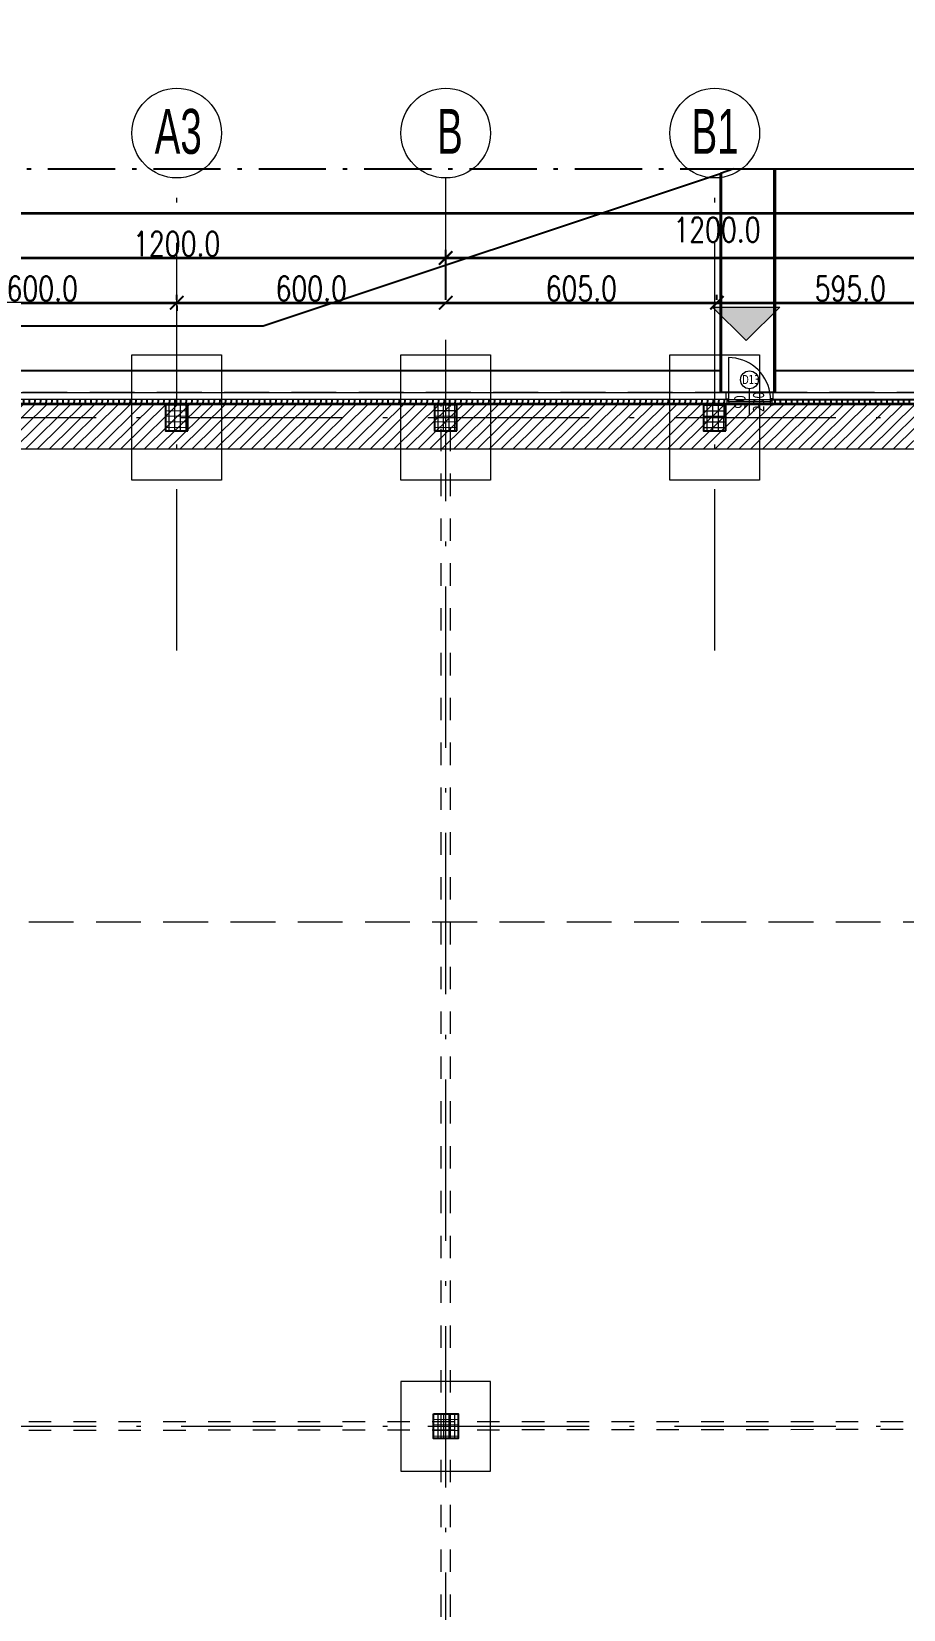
# Model space of a CAD drawing. Extents: x 6529560 to 6558080, y 5579316 to 5588131.
# Drawn here: x 6543532.04 to 6543551.49, y 5579581.63 to 5579616.83 of the extents above; entities that cross this region are included whole.
import ezdxf

# ---------------------------------------------------------------- set-up
doc = ezdxf.new("R2010")
doc.units = 0
doc.header["$MEASUREMENT"] = 0
doc.header["$PDSIZE"] = -5
for name, pattern in [('0.5_0.5', [1, 0.5, -0.5]), ('1$0$0$5', [1.5, 1, -0.5]), ('1.0_0.5', [1.5, 1, -0.5]), ('ACAD_ISO10W100', [18, 12, -3, 0, -3]), ('DCD Osie', [9, 6, -1.5, 0, -1.5]), ('GR_SOLID', [0])]:
    doc.linetypes.add(name, pattern=pattern)
doc.layers.get('0').update_dxf_attribs({"color": 2, "linetype": 'CONTINUOUS', "lineweight": 5})
doc.layers.get('Defpoints').update_dxf_attribs({"linetype": 'CONTINUOUS'})
for name, color, linetype, lineweight in [('arch_droga', 1, 'CONTINUOUS', 25), ('arch_drzwi i okna', 4, 'CONTINUOUS', 15), ('arch_drzwi i okna_znaczniki', 130, 'CONTINUOUS', 9), ('arch_fundamenty na rzucie', 3, 'CONTINUOUS', 15), ('arch_osie', 181, 'CONTINUOUS', 5), ('arch_powierzchnia', 6, 'CONTINUOUS', 35), ('arch_sciany zewnetrzne wypelnienie', 94, 'CONTINUOUS', 25), ('arch_sciany zewnętrzne', 94, 'CONTINUOUS', 18), ('arch_slupy wypelnienie', 9, 'CONTINUOUS', 13), ('arch_słupy', 8, 'CONTINUOUS', 25), ('arch_urządzenia sanitarne', 4, 'GR_SOLID', 13), ('arch_wymiary', 2, 'CONTINUOUS', 13), ('arch_wzmocnienie plyty betonowej', 6, 'CONTINUOUS', 15), ('arch_zadaszenie kratownica', 94, 'CONTINUOUS', 15), ('arch_zadaszenie krawedzie', 12, 'CONTINUOUS', 18)]:
    doc.layers.add(name, color=color, linetype=linetype, lineweight=lineweight)
doc.layers.add('arch_osie opisy', color=1, linetype='CONTINUOUS')
doc.styles.get("Standard").update_dxf_attribs({"font": 'arial.ttf', "width": 0.75})
doc.styles.add('styl1', font='romans.shx', dxfattribs={"width": 0.75})
doc.styles.add('TABELKA', font='tahoma.ttf', dxfattribs={"width": 0.8})
doc.dimstyles.new('wymiary hala', dxfattribs={"dimtxt": 0.55, "dimasz": 0.3, "dimexe": 0.18, "dimexo": 0.0625, "dimgap": 0.04, "dimtad": 1, "dimtoh": 1, "dimdec": 1, "dimlfac": 100, "dimzin": 0, "dimdsep": 46, "dimtxsty": 'styl1', "dimblk": 'ARCHTICK', "dimcen": 0.09, "dimadec": 0, "dimazin": 0, "dimtfac": 1, "dimtdec": 1, "dimtofl": 0, "dimtmove": 0, "dimatfit": 3, "dimldrblk": 'ARCHTICK', "dimfxl": 1, "dimtolj": 1, "dimtzin": 0, "dimarcsym": 0})
pattern_1 = [(270, (-171.38733, 0), (0.125, 0), []), (0, (-171.38733, 0), (0, 0.125), [])]

# ---------------------------------------------------------------- blocks, each defined once
blk = doc.blocks.new('ZT_z_opisami')
at = {"layer": 'arch_droga', "color": 7, "linetype": 'DCD Osie', "ltscale": 0.25}
blk.add_line((6540826.034, 5579536.322, 21.185), (6540869.534, 5579536.322, 21.185), dxfattribs=at)
at = {"layer": 'arch_droga', "color": 7}
for p, q in [((6540859.034, 5579532.822), (6540869.23, 5579536.22, 20.572)), ((6540869.534, 5579536.322, 21.185), (6540869.23, 5579536.22)), ((6540869.534, 5579536.322, 21.185), (6540870.43, 5579536.322)), ((6540870.43, 5579536.322), (6540960.665, 5579536.322)), ((6540836.534, 5579532.822), (6540859.034, 5579532.822))]:
    blk.add_line(p, q, dxfattribs=at)
at = {"layer": 'arch_droga', "color": 7, "linetype": 'Continuous'}
for p, q in [((6540869.23, 5579531.322), (6540869.23, 5579536.22)), ((6540870.43, 5579531.322), (6540870.43, 5579536.322)), ((6540838.045, 5579531.822), (6540869.23, 5579531.822)), ((6540870.43, 5579531.822), (6540948.165, 5579531.822))]:
    blk.add_line(p, q, dxfattribs=at)
blk = doc.blocks.new('_ArchTick')
at = {"color": 0, "linetype": 'ByBlock', "const_width": 0.15}
blk.add_lwpolyline([(-0.5, -0.5), (0.5, 0.5)], dxfattribs=at)
blk = doc.blocks.new('*D65')
at = {"layer": 'arch_wymiary', "color": 0, "lineweight": -2, "transparency": 16777216}
for p, q in [((6543517.282, 5579610.843), (6543517.282, 5579612.96)), ((6543517.282, 5579612.78), (6543625.282, 5579612.78)), ((6543625.282, 5579610.843), (6543625.282, 5579612.96))]:
    blk.add_line(p, q, dxfattribs=at)
at = {"layer": 'Defpoints', "color": 0, "transparency": 16777216}
for p in [(6543625.282, 5579612.78), (6543517.282, 5579610.78), (6543625.282, 5579610.78)]:
    blk.add_point(p, dxfattribs=at)
at = {"layer": 'arch_wymiary', "color": 0, "lineweight": -2, "transparency": 16777216, "xscale": 0.3, "yscale": 0.3, "zscale": 0.3, "rotation": 180}
blk.add_blockref('_ArchTick', (6543517.282, 5579612.78), dxfattribs=at)
at = {"layer": 'arch_wymiary', "color": 0, "lineweight": -2, "transparency": 16777216, "xscale": 0.3, "yscale": 0.3, "zscale": 0.3}
blk.add_blockref('_ArchTick', (6543625.282, 5579612.78), dxfattribs=at)
at = {"layer": 'arch_wymiary', "color": 0, "transparency": 16777216, "insert": (6543571.282, 5579613.095), "char_height": 0.55, "attachment_point": 5, "style": 'styl1'}
blk.add_mtext('\\A1;10800.0', dxfattribs=at)
blk = doc.blocks.new('*D72')
at = {"layer": 'arch_wymiary', "color": 0, "lineweight": -2, "transparency": 16777216}
for p, q in [((6543541.282, 5579610.843), (6543541.282, 5579611.96)), ((6543553.282, 5579611.78), (6543541.282, 5579611.78)), ((6543553.282, 5579610.843), (6543553.282, 5579611.96))]:
    blk.add_line(p, q, dxfattribs=at)
at = {"layer": 'Defpoints', "color": 0, "transparency": 16777216}
for p in [(6543541.282, 5579611.78), (6543541.282, 5579610.78), (6543553.282, 5579610.78)]:
    blk.add_point(p, dxfattribs=at)
at = {"layer": 'arch_wymiary', "color": 0, "lineweight": -2, "transparency": 16777216, "xscale": 0.3, "yscale": 0.3, "zscale": 0.3, "rotation": 180}
blk.add_blockref('_ArchTick', (6543541.282, 5579611.78), dxfattribs=at)
at = {"layer": 'arch_wymiary', "color": 0, "lineweight": -2, "transparency": 16777216, "xscale": 0.3, "yscale": 0.3, "zscale": 0.3}
blk.add_blockref('_ArchTick', (6543553.282, 5579611.78), dxfattribs=at)
at = {"layer": 'arch_wymiary', "color": 0, "transparency": 16777216, "insert": (6543547.332, 5579612.41), "char_height": 0.55, "attachment_point": 5, "style": 'styl1'}
blk.add_mtext('\\A1;1200.0', dxfattribs=at)
blk = doc.blocks.new('*D73')
at = {"layer": 'arch_wymiary', "color": 0, "lineweight": -2, "transparency": 16777216}
for p, q in [((6543529.282, 5579610.843), (6543529.282, 5579611.96)), ((6543541.282, 5579611.78), (6543529.282, 5579611.78)), ((6543541.282, 5579610.843), (6543541.282, 5579611.96))]:
    blk.add_line(p, q, dxfattribs=at)
at = {"layer": 'Defpoints', "color": 0, "transparency": 16777216}
for p in [(6543529.282, 5579611.78), (6543529.282, 5579610.78), (6543541.282, 5579610.78)]:
    blk.add_point(p, dxfattribs=at)
at = {"layer": 'arch_wymiary', "color": 0, "lineweight": -2, "transparency": 16777216, "xscale": 0.3, "yscale": 0.3, "zscale": 0.3, "rotation": 180}
blk.add_blockref('_ArchTick', (6543529.282, 5579611.78), dxfattribs=at)
at = {"layer": 'arch_wymiary', "color": 0, "lineweight": -2, "transparency": 16777216, "xscale": 0.3, "yscale": 0.3, "zscale": 0.3}
blk.add_blockref('_ArchTick', (6543541.282, 5579611.78), dxfattribs=at)
at = {"layer": 'arch_wymiary', "color": 0, "transparency": 16777216, "insert": (6543535.282, 5579612.095), "char_height": 0.55, "attachment_point": 5, "style": 'styl1'}
blk.add_mtext('\\A1;1200.0', dxfattribs=at)
blk = doc.blocks.new('*D77')
at = {"layer": 'arch_wymiary', "color": 0, "lineweight": -2, "transparency": 16777216}
for p, q in [((6543529.282, 5579610.78), (6543535.282, 5579610.78)), ((6543529.282, 5579610.727), (6543529.282, 5579610.6)), ((6543535.282, 5579610.718), (6543535.282, 5579610.6))]:
    blk.add_line(p, q, dxfattribs=at)
at = {"layer": 'Defpoints', "color": 0, "transparency": 16777216}
for p in [(6543529.282, 5579610.79), (6543535.282, 5579610.78), (6543535.282, 5579610.78)]:
    blk.add_point(p, dxfattribs=at)
at = {"layer": 'arch_wymiary', "color": 0, "lineweight": -2, "transparency": 16777216, "xscale": 0.3, "yscale": 0.3, "zscale": 0.3, "rotation": 180}
blk.add_blockref('_ArchTick', (6543529.282, 5579610.78), dxfattribs=at)
at = {"layer": 'arch_wymiary', "color": 0, "lineweight": -2, "transparency": 16777216, "xscale": 0.3, "yscale": 0.3, "zscale": 0.3}
blk.add_blockref('_ArchTick', (6543535.282, 5579610.78), dxfattribs=at)
at = {"layer": 'arch_wymiary', "color": 0, "transparency": 16777216, "insert": (6543532.282, 5579611.095), "char_height": 0.55, "attachment_point": 5, "style": 'styl1'}
blk.add_mtext('\\A1;600.0', dxfattribs=at)
blk = doc.blocks.new('*D78')
at = {"layer": 'arch_wymiary', "color": 0, "lineweight": -2, "transparency": 16777216}
for p, q in [((6543535.282, 5579610.843), (6543535.282, 5579610.96)), ((6543535.282, 5579610.78), (6543541.282, 5579610.78)), ((6543541.282, 5579610.843), (6543541.282, 5579610.96))]:
    blk.add_line(p, q, dxfattribs=at)
at = {"layer": 'Defpoints', "color": 0, "transparency": 16777216}
for p in [(6543535.282, 5579610.78), (6543541.282, 5579610.78), (6543541.282, 5579610.78)]:
    blk.add_point(p, dxfattribs=at)
at = {"layer": 'arch_wymiary', "color": 0, "lineweight": -2, "transparency": 16777216, "xscale": 0.3, "yscale": 0.3, "zscale": 0.3, "rotation": 180}
blk.add_blockref('_ArchTick', (6543535.282, 5579610.78), dxfattribs=at)
at = {"layer": 'arch_wymiary', "color": 0, "lineweight": -2, "transparency": 16777216, "xscale": 0.3, "yscale": 0.3, "zscale": 0.3}
blk.add_blockref('_ArchTick', (6543541.282, 5579610.78), dxfattribs=at)
at = {"layer": 'arch_wymiary', "color": 0, "transparency": 16777216, "insert": (6543538.282, 5579611.095), "char_height": 0.55, "attachment_point": 5, "style": 'styl1'}
blk.add_mtext('\\A1;600.0', dxfattribs=at)
blk = doc.blocks.new('*D79')
at = {"layer": 'arch_wymiary', "color": 0, "lineweight": -2, "transparency": 16777216}
for p, q in [((6543541.282, 5579610.843), (6543541.282, 5579610.96)), ((6543541.282, 5579610.78), (6543547.332, 5579610.78)), ((6543547.332, 5579610.843), (6543547.332, 5579610.96))]:
    blk.add_line(p, q, dxfattribs=at)
at = {"layer": 'Defpoints', "color": 0, "transparency": 16777216}
for p in [(6543541.282, 5579610.78), (6543547.332, 5579610.78), (6543547.332, 5579610.78)]:
    blk.add_point(p, dxfattribs=at)
at = {"layer": 'arch_wymiary', "color": 0, "lineweight": -2, "transparency": 16777216, "xscale": 0.3, "yscale": 0.3, "zscale": 0.3, "rotation": 180}
blk.add_blockref('_ArchTick', (6543541.282, 5579610.78), dxfattribs=at)
at = {"layer": 'arch_wymiary', "color": 0, "lineweight": -2, "transparency": 16777216, "xscale": 0.3, "yscale": 0.3, "zscale": 0.3}
blk.add_blockref('_ArchTick', (6543547.332, 5579610.78), dxfattribs=at)
at = {"layer": 'arch_wymiary', "color": 0, "transparency": 16777216, "insert": (6543544.307, 5579611.095), "char_height": 0.55, "attachment_point": 5, "style": 'styl1'}
blk.add_mtext('\\A1;605.0', dxfattribs=at)
blk = doc.blocks.new('*D80')
at = {"layer": 'arch_wymiary', "color": 0, "lineweight": -2, "transparency": 16777216}
for p, q in [((6543547.332, 5579610.843), (6543547.332, 5579610.96)), ((6543547.332, 5579610.78), (6543553.282, 5579610.78)), ((6543553.282, 5579610.78), (6543553.282, 5579610.6))]:
    blk.add_line(p, q, dxfattribs=at)
at = {"layer": 'Defpoints', "color": 0, "transparency": 16777216}
for p in [(6543547.332, 5579610.78), (6543553.282, 5579610.843), (6543553.282, 5579610.78)]:
    blk.add_point(p, dxfattribs=at)
at = {"layer": 'arch_wymiary', "color": 0, "lineweight": -2, "transparency": 16777216, "xscale": 0.3, "yscale": 0.3, "zscale": 0.3, "rotation": 180}
blk.add_blockref('_ArchTick', (6543547.332, 5579610.78), dxfattribs=at)
at = {"layer": 'arch_wymiary', "color": 0, "lineweight": -2, "transparency": 16777216, "xscale": 0.3, "yscale": 0.3, "zscale": 0.3}
blk.add_blockref('_ArchTick', (6543553.282, 5579610.78), dxfattribs=at)
at = {"layer": 'arch_wymiary', "color": 0, "transparency": 16777216, "insert": (6543550.307, 5579611.095), "char_height": 0.55, "attachment_point": 5, "style": 'styl1'}
blk.add_mtext('\\A1;595.0', dxfattribs=at)

msp = doc.modelspace()

# ---------------------------------------------------------------- hatches: boundary and pattern name
at = {"layer": 'arch_sciany zewnetrzne wypelnienie'}
h = msp.add_hatch(dxfattribs=at)
h.set_pattern_fill('ANSI37', color=256, angle=45)
h.set_pattern_definition([(90, (0, 0), (-0.125, 0), []), (180, (0, 0), (0, -0.125), [])])
h.paths.add_polyline_path([(6543516.8822, 5579607.8774), (6543516.9822, 5579607.8774), (6543516.9822, 5579608.5202), (6543547.5572, 5579608.5202), (6543547.5572, 5579608.6202), (6543516.8822, 5579608.6202)])
h.paths.add_polyline_path([(6543625.5822, 5579601.2597), (6543625.6822, 5579601.2597), (6543625.6822, 5579608.6202), (6543548.5572, 5579608.6202), (6543548.5572, 5579608.5202), (6543625.5822, 5579608.5202)])
h.paths.add_polyline_path([(6543625.5822, 5579595.6347), (6543625.6823, 5579595.6363), (6543625.6823, 5579598.3013), (6543625.5822, 5579598.2997)])
h.paths.add_polyline_path([(6543625.5822, 5579590.9699), (6543625.6822, 5579590.9699), (6543625.6822, 5579592.6747), (6543625.5822, 5579592.6747)])
h.paths.add_polyline_path([(6543625.5822, 5579587.0627), (6543625.6822, 5579587.0627), (6543625.6822, 5579587.5099), (6543625.5822, 5579587.5099)])
h.paths.add_polyline_path([(6543625.5823, 5579579.8277), (6543625.6822, 5579579.8277), (6543625.6822, 5579586.0627), (6543625.5823, 5579586.0627)])
h.paths.add_polyline_path([(6543625.5822, 5579578.3055), (6543625.6822, 5579578.3055), (6543625.6822, 5579578.8277), (6543625.5822, 5579578.8277)])
h.paths.add_polyline_path([(6543625.5822, 5579573.3034), (6543625.6822, 5579573.3034), (6543625.6822, 5579574.8455), (6543625.5822, 5579574.8455)])
h.paths.add_polyline_path([(6543625.6822, 5579571.6577), (6543625.5822, 5579571.6577), (6543625.5822, 5579572.3109), (6543625.6822, 5579572.3109)])
h.paths.add_polyline_path([(6543625.5822, 5579539.3847), (6543625.6822, 5579539.3847), (6543625.6822, 5579563.5727), (6543625.5822, 5579563.5727)])
h.paths.add_polyline_path([(6543625.5822, 5579533.7597), (6543625.6822, 5579533.7597), (6543625.6822, 5579536.4247), (6543625.5822, 5579536.4247)])
h.paths.add_polyline_path([(6543625.5822, 5579517.8797), (6543625.6822, 5579517.8797), (6543625.6822, 5579530.7997), (6543625.5822, 5579530.7997)])
h.paths.add_polyline_path([(6543516.9822, 5579517.8797), (6543516.9822, 5579524.0702), (6543516.8822, 5579524.0702), (6543516.8822, 5579517.8797)])
h.paths.add_polyline_path([(6543516.9822, 5579527.1827), (6543516.8822, 5579527.1827), (6543516.8822, 5579526.1327), (6543516.9822, 5579526.1327)])
h.paths.add_polyline_path([(6543516.9822, 5579536.8952), (6543516.8822, 5579536.8952), (6543516.8822, 5579529.2452), (6543516.9822, 5579529.2452)])
h.paths.add_polyline_path([(6543516.8822, 5579540.3677), (6543516.9822, 5579540.3677), (6543516.9822, 5579538.9577), (6543516.8822, 5579538.9577)])
at = {"layer": 'arch_slupy wypelnienie'}
h = msp.add_hatch(dxfattribs=at)
h.set_pattern_fill('ANSI37', color=256, angle=225)
h.set_pattern_definition(pattern_1)
h.paths.add_polyline_path([(6543535.5323, 5579607.9202), (6543535.5322, 5579608.5202), (6543535.0322, 5579608.5201), (6543535.0323, 5579607.9201)])
h = msp.add_hatch(dxfattribs=at)
h.set_pattern_fill('ANSI37', color=256, angle=225)
h.set_pattern_definition(pattern_1)
h.paths.add_polyline_path([(6543541.5323, 5579607.9202), (6543541.5322, 5579608.5202), (6543541.0322, 5579608.5201), (6543541.0323, 5579607.9201)])
h = msp.add_hatch(dxfattribs=at)
h.set_pattern_fill('ANSI37', color=256, angle=225)
h.set_pattern_definition(pattern_1)
h.paths.add_polyline_path([(6543547.5323, 5579607.9202), (6543547.5322, 5579608.5202), (6543547.0322, 5579608.5201), (6543547.0323, 5579607.9201)])
h = msp.add_hatch(dxfattribs=at)
h.set_pattern_fill('ANSI37', color=256, angle=225)
h.set_pattern_definition(pattern_1)
h.paths.add_polyline_path([(6543541.0065, 5579585.9952), (6543541.5565, 5579585.9951), (6543541.5564, 5579585.4451), (6543541.0064, 5579585.4452)])
at = {"layer": 'arch_urządzenia sanitarne'}
h = msp.add_hatch(color=256, dxfattribs=at)
h.dxf.hatch_style = 1
h.paths.add_polyline_path([(6543547.983, 5579609.935), (6543548.733, 5579610.685), (6543547.233, 5579610.685)])
at = {"layer": 'arch_wzmocnienie plyty betonowej', "transparency": 33554597}
h = msp.add_hatch(dxfattribs=at)
h.set_pattern_fill('ANSI31', color=256, scale=1.5, style=0)
h.set_pattern_definition([(45, (225.72601, 143.37954), (-0.1325825214725, 0.1325825214725), [])])
h.paths.add_polyline_path([(6543624.5822, 5579602.4796), (6543625.5823, 5579602.4796), (6543625.5822, 5579608.5202), (6543516.9822, 5579608.5202), (6543516.9822, 5579518.1502), (6543625.5822, 5579518.1452), (6543625.5822, 5579522.446), (6543624.5822, 5579522.446), (6543624.5822, 5579519.1452), (6543517.9822, 5579519.1502), (6543517.9822, 5579607.5202), (6543624.5822, 5579607.5202)])

# ---------------------------------------------------------------- linework, layer by layer
at = {"layer": 'arch_droga', "linetype": 'Continuous'}
msp.add_lwpolyline([(6543548.6328, 5579613.7367), (6543548.6329, 5579608.7802), (6543547.4329, 5579608.7802), (6543547.4329, 5579613.6851)], dxfattribs=at)
at = {"layer": 'arch_drzwi i okna', "extrusion": (0, 0, -1)}
for points in [[(-6543548.5272, 5579608.6167), (-6543548.5237, 5579608.6986), (-6543548.513, 5579608.7799), (-6543548.4952, 5579608.86), (-6543548.4706, 5579608.9382), (-6543548.4392, 5579609.0139), (-6543548.4013, 5579609.0867), (-6543548.3572, 5579609.1558), (-6543548.3073, 5579609.2209), (-6543548.2519, 5579609.2814), (-6543548.1915, 5579609.3368), (-6543548.1264, 5579609.3867), (-6543548.0572, 5579609.4307), (-6543547.9845, 5579609.4686), (-6543547.9087, 5579609.5), (-6543547.8305, 5579609.5246), (-6543547.7505, 5579609.5424), (-6543547.6692, 5579609.5531), (-6543547.5872, 5579609.5567), (-6543547.5872, 5579608.5767), (-6543548.5272, 5579608.5767), (-6543548.5272, 5579608.6167), (-6543547.5872, 5579608.6167)], [(-6543548.5822, 5579608.6202), (-6543548.5822, 5579608.6382), (-6543548.5322, 5579608.6382), (-6543548.5322, 5579608.5757), (-6543548.5172, 5579608.5757), (-6543548.5172, 5579608.5002), (-6543548.5822, 5579608.5002), (-6543548.5822, 5579608.5202)]]:
    msp.add_lwpolyline(points, dxfattribs=at)
at = {"layer": 'arch_drzwi i okna'}
msp.add_lwpolyline([(6543547.5322, 5579608.6202), (6543547.5322, 5579608.6382), (6543547.5822, 5579608.6382), (6543547.5822, 5579608.5757), (6543547.5972, 5579608.5757), (6543547.5972, 5579608.5002), (6543547.5322, 5579608.5002), (6543547.5322, 5579608.5202)], dxfattribs=at)
at = {"layer": 'arch_drzwi i okna_znaczniki'}
msp.add_line((6543548.0572, 5579608.2834), (6543548.0572, 5579608.8621), dxfattribs=at)
msp.add_circle((6543548.0572, 5579609.0621, 6.5405), 0.2, dxfattribs=at)
at = {"layer": 'arch_fundamenty na rzucie', "extrusion": (-4.94824e-09, -8.03156e-10, 1)}
for points in [[(6543536.2821, 5579609.6203), (6543536.2824, 5579606.8203), (6543534.2824, 5579606.8201), (6543534.2821, 5579609.6201)], [(6543542.2821, 5579609.6203), (6543542.2824, 5579606.8203), (6543540.2824, 5579606.8201), (6543540.2821, 5579609.6201)], [(6543548.2821, 5579609.6203), (6543548.2824, 5579606.8203), (6543546.2824, 5579606.8201), (6543546.2821, 5579609.6201)]]:
    msp.add_lwpolyline(points, close=True, dxfattribs=at)
at = {"layer": 'arch_fundamenty na rzucie', "extrusion": (4.9484e-09, 8.02145e-10, 1)}
msp.add_lwpolyline([(6543542.2816, 5579586.72), (6543540.2816, 5579586.7203), (6543540.2814, 5579584.7203), (6543542.2814, 5579584.72)], close=True, dxfattribs=at)
at = {"layer": 'arch_osie', "linetype": 'ACAD_ISO10W100', "ltscale": 0.3, "extrusion": (-4.94832e-09, -8.0265e-10, 1)}
for points in [[(6543535.2822, 5579603.0202), (6543535.2822, 5579613.5652)], [(6543541.2822, 5579501.8539), (6543541.2822, 5579613.5652)], [(6543547.2822, 5579603.0202), (6543547.2822, 5579613.5652)], [(6543507.8822, 5579608.2202), (6543634.6822, 5579608.2202)], [(6543507.8822, 5579585.7201), (6543634.6822, 5579585.7201)]]:
    msp.add_lwpolyline(points, dxfattribs=at)
at = {"layer": 'arch_osie'}
for centre in [(6543535.2822, 5579614.5652, 6.5405), (6543541.2822, 5579614.5652, 6.5405), (6543547.2822, 5579614.5652, 6.5405)]:
    msp.add_circle(centre, 1, dxfattribs=at)
at = {"layer": 'arch_powierzchnia'}
for points in [[(6543512.7222, 5579612.7802), (6543629.8422, 5579612.7802), (6543629.8422, 5579502.4102), (6543512.7222, 5579502.4102)], [(6543513.7222, 5579611.7802), (6543628.8422, 5579611.7802), (6543628.8422, 5579503.4102), (6543513.7222, 5579503.4102)], [(6543514.7222, 5579610.7802), (6543627.8422, 5579610.7802), (6543627.8422, 5579504.4102), (6543514.7222, 5579504.4102)], [(6543576.8573, 5579608.5202), (6543529.4823, 5579608.5202), (6543529.4823, 5579540.5194), (6543516.9822, 5579540.5202), (6543516.9821, 5579535.2952), (6543529.4815, 5579535.2952), (6543529.4921, 5579518.1502), (6543576.8573, 5579518.1502)]]:
    msp.add_lwpolyline(points, close=True, dxfattribs=at)
at = {"layer": 'arch_sciany zewnętrzne', "linetype": '1.0_0.5'}
msp.add_lwpolyline([(6543516.7223, 5579676.2802), (6543625.8423, 5579676.2802), (6543625.8423, 5579608.7802), (6543516.7223, 5579608.7802)], close=True, dxfattribs=at)
at = {"layer": 'arch_sciany zewnętrzne'}
for points in [[(6543516.8822, 5579602.2427), (6543516.7222, 5579602.2427), (6543516.7222, 5579608.7802), (6543547.5322, 5579608.7802), (6543547.5322, 5579608.6202)], [(6543548.5822, 5579608.6202), (6543548.5822, 5579608.7802), (6543625.8423, 5579608.7802), (6543625.8423, 5579601.5297), (6543625.6822, 5579601.5297)]]:
    msp.add_lwpolyline(points, dxfattribs=at)
for points in [[(6543516.8822, 5579607.8774), (6543516.9822, 5579607.8774), (6543516.9822, 5579608.5202), (6543547.5572, 5579608.5202), (6543547.5572, 5579608.6202), (6543516.8822, 5579608.6202)], [(6543625.5822, 5579601.2597), (6543625.6822, 5579601.2597), (6543625.6822, 5579608.6202), (6543548.5572, 5579608.6202), (6543548.5572, 5579608.5202), (6543625.5822, 5579608.5202)]]:
    msp.add_lwpolyline(points, close=True, dxfattribs=at)
at = {"layer": 'arch_słupy', "extrusion": (-4.94824e-09, -8.03156e-10, 1)}
for points in [[(6543535.5323, 5579607.9202), (6543535.5322, 5579608.5202), (6543535.0322, 5579608.5201), (6543535.0323, 5579607.9201), (6543535.5323, 5579607.9202)], [(6543541.5323, 5579607.9202), (6543541.5322, 5579608.5202), (6543541.0322, 5579608.5201), (6543541.0323, 5579607.9201), (6543541.5323, 5579607.9202)], [(6543547.5323, 5579607.9202), (6543547.5322, 5579608.5202), (6543547.0322, 5579608.5201), (6543547.0323, 5579607.9201), (6543547.5323, 5579607.9202)]]:
    msp.add_lwpolyline(points, dxfattribs=at)
at = {"layer": 'arch_słupy', "extrusion": (4.9484e-09, 8.02145e-10, 1)}
msp.add_lwpolyline([(6543541.0065, 5579585.9952), (6543541.5565, 5579585.9951), (6543541.5564, 5579585.4451), (6543541.0064, 5579585.4452), (6543541.0065, 5579585.9952)], dxfattribs=at)
at = {"layer": 'arch_urządzenia sanitarne'}
msp.add_lwpolyline([(6543547.233, 5579610.685), (6543548.733, 5579610.685), (6543547.983, 5579609.935), (6543547.233, 5579610.685)], dxfattribs=at)
at = {"layer": 'arch_wzmocnienie plyty betonowej'}
msp.add_lwpolyline([(6543624.5822, 5579602.4796), (6543625.5823, 5579602.4796), (6543625.5822, 5579608.5202), (6543516.9822, 5579608.5202), (6543516.9822, 5579518.1502), (6543625.5822, 5579518.1452), (6543625.5822, 5579522.446), (6543624.5822, 5579522.446), (6543624.5822, 5579519.1452), (6543517.9822, 5579519.1502), (6543517.9822, 5579607.5202), (6543624.5822, 5579607.5202)], close=True, dxfattribs=at)
at = {"layer": 'arch_zadaszenie kratownica', "linetype": '0.5_0.5'}
for points in [[(6543541.1772, 5579518.4689), (6543541.1772, 5579608.5189)], [(6543541.3872, 5579518.4689), (6543541.3872, 5579608.5189)], [(6543516.9822, 5579585.8252), (6543625.5822, 5579585.8252)], [(6543516.9822, 5579585.6152), (6543625.5822, 5579585.7327)]]:
    msp.add_lwpolyline(points, dxfattribs=at)
at = {"layer": 'arch_zadaszenie krawedzie', "linetype": '1$0$0$5'}
msp.add_lwpolyline([(6543516.9822, 5579596.9727), (6543625.5822, 5579596.9697)], dxfattribs=at)

# ---------------------------------------------------------------- block references
at = {"color": 4, "rotation": 359.9999223416695}
msp.add_blockref('ZT_z_opisami', (2670.615, 86.312, -1.4022), dxfattribs=at)

# ---------------------------------------------------------------- texts
at = {"layer": 'arch_drzwi i okna_znaczniki', "insert": (6543547.8948, 5579609.1677, -21.498), "char_height": 0.2, "width": 0.354262, "attachment_point": 1, "style": 'TABELKA'}
msp.add_mtext('D13', dxfattribs=at)
at = {"layer": 'arch_drzwi i okna_znaczniki', "insert": (6543547.7182, 5579608.3423, 35.7123), "char_height": 0.25, "attachment_point": 1, "rotation": 90, "style": 'TABELKA'}
msp.add_mtext_dynamic_manual_height_columns(' 90\\P200', width=2.624355, gutter_width=1.8276, heights=[0], dxfattribs=at)
at = {"layer": 'arch_osie opisy', "char_height": 1, "width": 1.5, "attachment_point": 1}
for s, insert in [('{\\fArial Narrow|b0|i0|c238|p34;A3}', (6543534.7908, 5579615.1033, 6.5405)), ('{\\fArial Narrow|b0|i0|c238|p34;B}', (6543541.0891, 5579615.1033, 6.5405)), ('{\\fArial Narrow|b0|i0|c238|p34;B1}', (6543546.7648, 5579615.1033, 6.5405))]:
    msp.add_mtext(s, dxfattribs=dict(at, insert=insert))

# ---------------------------------------------------------------- dimensions: what is measured, and where the dimension line sits
at = {"layer": 'arch_wymiary'}
dim = msp.add_linear_dim(base=(6543625.2822, 5579612.7802), p1=(6543517.2822, 5579610.7802, 6.5405), p2=(6543625.2822, 5579610.7802, 6.5405), dimstyle='wymiary hala', dxfattribs=at)
dim.commit()
dim.dimension.update_dxf_attribs({"geometry": '*D65', "text_midpoint": (6543571.2822, 5579613.0952)})
dim = msp.add_linear_dim(base=(6543541.2822, 5579611.7802), p1=(6543553.2822, 5579610.7802, 6.5773), p2=(6543541.2822, 5579610.7802, 6.5773), dimstyle='wymiary hala', override={"dimtmove": 1}, dxfattribs=at)
dim.commit()
dim.dimension.update_dxf_attribs({"geometry": '*D72', "text_midpoint": (6543547.3322, 5579612.0952), "dimtype": 160})
for base, p1, p2, picture, middle in [((6543529.2822, 5579611.7802), (6543541.2822, 5579610.7802, 6.5773), (6543529.2822, 5579610.7802, 6.5405), '*D73', (6543535.2822, 5579612.0952)), ((6543535.2822, 5579610.7802), (6543529.2822, 5579610.7898), (6543535.2822, 5579610.7802, 6.5405), '*D77', (6543532.2822, 5579611.0952)), ((6543541.2822, 5579610.7802), (6543535.2822, 5579610.7802, 6.5405), (6543541.2822, 5579610.7802, 6.5773), '*D78', (6543538.2822, 5579611.0952)), ((6543547.3322, 5579610.7802), (6543541.2822, 5579610.7802, 6.5773), (6543547.3322, 5579610.7802, 6.5405), '*D79', (6543544.3072, 5579611.0952)), ((6543553.2822, 5579610.7802), (6543547.3322, 5579610.7802, 6.5405), (6543553.2822, 5579610.8427), '*D80', (6543550.3072, 5579611.0952))]:
    dim = msp.add_linear_dim(base=base, p1=p1, p2=p2, dimstyle='wymiary hala', override={"dimtmove": 1}, dxfattribs=at)
    dim.commit()
    dim.dimension.update_dxf_attribs({"geometry": picture, "text_midpoint": middle})

doc.saveas('drawing.dxf')
